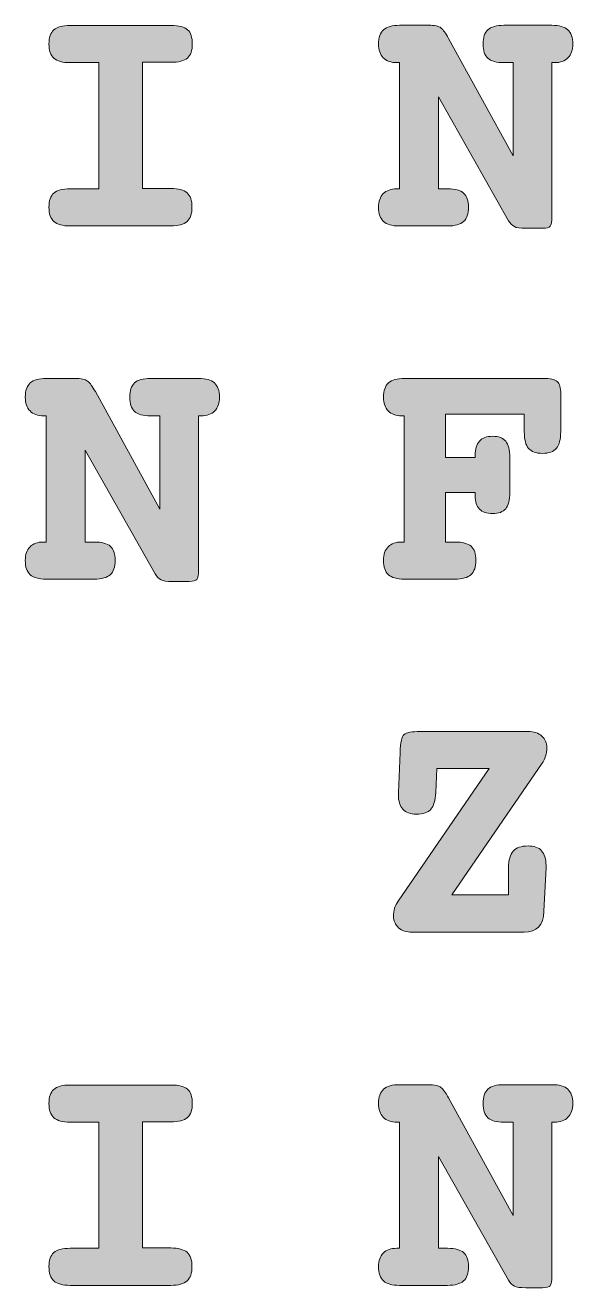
# Model space of a CAD drawing. Header units: inches. Extents: x 2 to 119, y -59 to -2.
# Drawn here: x 77.44 to 89.14, y -28.86 to -1.87 of the extents above; entities that cross this region are included whole.
import ezdxf

# ---------------------------------------------------------------- set-up
doc = ezdxf.new("R2010")
doc.units = ezdxf.units.IN
doc.header["$MEASUREMENT"] = 0
doc.layers.add('Ebene 1', color=7, linetype='Continuous')

# ---------------------------------------------------------------- blocks, each defined once
blk = doc.blocks.new('block 2')
at = {"layer": 'Ebene 1', "true_color": 0xffffff}
h = blk.add_hatch(color=7, dxfattribs=at)
h.dxf.hatch_style = 2
edge = h.paths.add_edge_path()
edge.add_spline(control_points=[(80.55, -1.875), (80.721, -1.875), (80.841, -1.905), (80.908, -1.965), (80.976, -2.026), (81.009, -2.127), (81.009, -2.269), (81.009, -2.409), (80.974, -2.509), (80.905, -2.569), (80.834, -2.63), (80.717, -2.66), (80.55, -2.66), (80.55, -2.66), (79.943, -2.66), (79.943, -2.66), (79.943, -2.66), (79.943, -5.358), (79.943, -5.358), (79.943, -5.358), (80.55, -5.358), (80.55, -5.358), (80.714, -5.358), (80.83, -5.389), (80.899, -5.45), (80.968, -5.512), (81.002, -5.614), (81.002, -5.756), (81.002, -5.896), (80.967, -5.998), (80.896, -6.062), (80.825, -6.126), (80.71, -6.158), (80.55, -6.158), (80.55, -6.158), (78.401, -6.158), (78.401, -6.158), (78.237, -6.158), (78.12, -6.126), (78.051, -6.064), (77.98, -6.001), (77.946, -5.899), (77.946, -5.756), (77.946, -5.616), (77.98, -5.516), (78.049, -5.456), (78.118, -5.396), (78.235, -5.366), (78.401, -5.366), (78.401, -5.366), (79.009, -5.366), (79.009, -5.366), (79.009, -5.366), (79.009, -2.667), (79.009, -2.667), (79.009, -2.667), (78.401, -2.667), (78.401, -2.667), (78.237, -2.667), (78.12, -2.636), (78.051, -2.573), (77.98, -2.51), (77.946, -2.409), (77.946, -2.269), (77.946, -2.129), (77.98, -2.028), (78.049, -1.967), (78.118, -1.905), (78.235, -1.875), (78.401, -1.875), (78.401, -1.875), (80.55, -1.875), (80.55, -1.875)], knot_values=[0, 0, 0, 0, 1, 1, 1, 2, 2, 2, 3, 3, 3, 4, 4, 4, 5, 5, 5, 6, 6, 6, 7, 7, 7, 8, 8, 8, 9, 9, 9, 10, 10, 10, 11, 11, 11, 12, 12, 12, 13, 13, 13, 14, 14, 14, 15, 15, 15, 16, 16, 16, 17, 17, 17, 18, 18, 18, 19, 19, 19, 20, 20, 20, 21, 21, 21, 22, 22, 22, 23, 23, 23, 24, 24, 24, 24], degree=3, periodic=1)
h = blk.add_hatch(color=7, dxfattribs=at)
h.dxf.hatch_style = 2
edge = h.paths.add_edge_path()
edge.add_spline(control_points=[(87.864, -4.66), (87.864, -4.66), (87.864, -2.667), (87.864, -2.667), (87.864, -2.667), (87.666, -2.667), (87.666, -2.667), (87.507, -2.667), (87.392, -2.636), (87.324, -2.573), (87.255, -2.51), (87.221, -2.409), (87.221, -2.269), (87.221, -2.129), (87.255, -2.027), (87.324, -1.963), (87.392, -1.9), (87.507, -1.868), (87.666, -1.868), (87.666, -1.868), (88.693, -1.868), (88.693, -1.868), (88.85, -1.868), (88.963, -1.9), (89.033, -1.963), (89.103, -2.027), (89.138, -2.129), (89.138, -2.269), (89.138, -2.397), (89.104, -2.495), (89.036, -2.564), (88.969, -2.633), (88.872, -2.667), (88.747, -2.667), (88.747, -2.667), (88.693, -2.667), (88.693, -2.667), (88.693, -2.667), (88.693, -5.952), (88.693, -5.952), (88.693, -6.065), (88.681, -6.136), (88.657, -6.165), (88.633, -6.194), (88.578, -6.208), (88.494, -6.208), (88.494, -6.208), (88.132, -6.208), (88.132, -6.208), (88.017, -6.208), (87.935, -6.196), (87.89, -6.172), (87.844, -6.148), (87.803, -6.106), (87.767, -6.046), (87.767, -6.046), (86.266, -3.401), (86.266, -3.401), (86.266, -3.401), (86.266, -5.366), (86.266, -5.366), (86.266, -5.366), (86.465, -5.366), (86.465, -5.366), (86.624, -5.366), (86.738, -5.396), (86.807, -5.458), (86.875, -5.519), (86.909, -5.619), (86.909, -5.756), (86.909, -5.899), (86.874, -6.001), (86.805, -6.064), (86.734, -6.126), (86.621, -6.158), (86.465, -6.158), (86.465, -6.158), (85.434, -6.158), (85.434, -6.158), (85.277, -6.158), (85.163, -6.126), (85.094, -6.064), (85.024, -6.001), (84.989, -5.899), (84.989, -5.756), (84.989, -5.631), (85.022, -5.534), (85.09, -5.467), (85.157, -5.399), (85.253, -5.366), (85.376, -5.366), (85.376, -5.366), (85.434, -5.366), (85.434, -5.366), (85.434, -5.366), (85.434, -2.667), (85.434, -2.667), (85.434, -2.667), (85.383, -2.667), (85.383, -2.667), (85.255, -2.667), (85.157, -2.633), (85.09, -2.564), (85.022, -2.495), (84.989, -2.397), (84.989, -2.269), (84.989, -2.129), (85.024, -2.027), (85.095, -1.963), (85.167, -1.9), (85.279, -1.868), (85.434, -1.868), (85.434, -1.868), (86.056, -1.868), (86.056, -1.868), (86.184, -1.868), (86.272, -1.887), (86.322, -1.925), (86.371, -1.964), (86.426, -2.039), (86.486, -2.15), (86.486, -2.15), (87.864, -4.66), (87.864, -4.66)], knot_values=[0, 0, 0, 0, 1, 1, 1, 2, 2, 2, 3, 3, 3, 4, 4, 4, 5, 5, 5, 6, 6, 6, 7, 7, 7, 8, 8, 8, 9, 9, 9, 10, 10, 10, 11, 11, 11, 12, 12, 12, 13, 13, 13, 14, 14, 14, 15, 15, 15, 16, 16, 16, 17, 17, 17, 18, 18, 18, 19, 19, 19, 20, 20, 20, 21, 21, 21, 22, 22, 22, 23, 23, 23, 24, 24, 24, 25, 25, 25, 26, 26, 26, 27, 27, 27, 28, 28, 28, 29, 29, 29, 30, 30, 30, 31, 31, 31, 32, 32, 32, 33, 33, 33, 34, 34, 34, 35, 35, 35, 36, 36, 36, 37, 37, 37, 38, 38, 38, 39, 39, 39, 40, 40, 40, 41, 41, 41, 41], degree=3, periodic=1)
h = blk.add_hatch(color=7, dxfattribs=at)
h.dxf.hatch_style = 2
edge = h.paths.add_edge_path()
edge.add_spline(control_points=[(80.315, -12.21), (80.315, -12.21), (80.315, -10.216), (80.315, -10.216), (80.315, -10.216), (80.116, -10.216), (80.116, -10.216), (79.957, -10.216), (79.843, -10.185), (79.774, -10.122), (79.706, -10.06), (79.671, -9.958), (79.671, -9.819), (79.671, -9.679), (79.706, -9.577), (79.774, -9.513), (79.843, -9.449), (79.957, -9.417), (80.116, -9.417), (80.116, -9.417), (81.144, -9.417), (81.144, -9.417), (81.3, -9.417), (81.413, -9.449), (81.483, -9.513), (81.553, -9.577), (81.588, -9.679), (81.588, -9.819), (81.588, -9.946), (81.554, -10.045), (81.487, -10.113), (81.419, -10.182), (81.323, -10.216), (81.197, -10.216), (81.197, -10.216), (81.144, -10.216), (81.144, -10.216), (81.144, -10.216), (81.144, -13.501), (81.144, -13.501), (81.144, -13.614), (81.131, -13.685), (81.107, -13.714), (81.083, -13.743), (81.029, -13.758), (80.945, -13.758), (80.945, -13.758), (80.583, -13.758), (80.583, -13.758), (80.467, -13.758), (80.386, -13.746), (80.34, -13.722), (80.294, -13.698), (80.253, -13.655), (80.218, -13.595), (80.218, -13.595), (78.716, -10.951), (78.716, -10.951), (78.716, -10.951), (78.716, -12.915), (78.716, -12.915), (78.716, -12.915), (78.915, -12.915), (78.915, -12.915), (79.075, -12.915), (79.188, -12.946), (79.257, -13.007), (79.325, -13.069), (79.36, -13.168), (79.36, -13.306), (79.36, -13.448), (79.325, -13.55), (79.255, -13.613), (79.185, -13.676), (79.072, -13.707), (78.915, -13.707), (78.915, -13.707), (77.884, -13.707), (77.884, -13.707), (77.728, -13.707), (77.614, -13.676), (77.544, -13.613), (77.474, -13.55), (77.44, -13.448), (77.44, -13.306), (77.44, -13.18), (77.473, -13.084), (77.541, -13.016), (77.608, -12.949), (77.703, -12.915), (77.826, -12.915), (77.826, -12.915), (77.884, -12.915), (77.884, -12.915), (77.884, -12.915), (77.884, -10.216), (77.884, -10.216), (77.884, -10.216), (77.834, -10.216), (77.834, -10.216), (77.706, -10.216), (77.608, -10.182), (77.541, -10.113), (77.473, -10.045), (77.44, -9.946), (77.44, -9.819), (77.44, -9.679), (77.475, -9.577), (77.546, -9.513), (77.617, -9.449), (77.73, -9.417), (77.884, -9.417), (77.884, -9.417), (78.506, -9.417), (78.506, -9.417), (78.634, -9.417), (78.722, -9.436), (78.772, -9.475), (78.822, -9.513), (78.876, -9.588), (78.937, -9.699), (78.937, -9.699), (80.315, -12.21), (80.315, -12.21)], knot_values=[0, 0, 0, 0, 1, 1, 1, 2, 2, 2, 3, 3, 3, 4, 4, 4, 5, 5, 5, 6, 6, 6, 7, 7, 7, 8, 8, 8, 9, 9, 9, 10, 10, 10, 11, 11, 11, 12, 12, 12, 13, 13, 13, 14, 14, 14, 15, 15, 15, 16, 16, 16, 17, 17, 17, 18, 18, 18, 19, 19, 19, 20, 20, 20, 21, 21, 21, 22, 22, 22, 23, 23, 23, 24, 24, 24, 25, 25, 25, 26, 26, 26, 27, 27, 27, 28, 28, 28, 29, 29, 29, 30, 30, 30, 31, 31, 31, 32, 32, 32, 33, 33, 33, 34, 34, 34, 35, 35, 35, 36, 36, 36, 37, 37, 37, 38, 38, 38, 39, 39, 39, 40, 40, 40, 41, 41, 41, 41], degree=3, periodic=1)
h = blk.add_hatch(color=7, dxfattribs=at)
h.dxf.hatch_style = 2
edge = h.paths.add_edge_path()
edge.add_spline(control_points=[(88.505, -9.417), (88.654, -9.417), (88.755, -9.439), (88.805, -9.484), (88.856, -9.529), (88.881, -9.617), (88.881, -9.75), (88.881, -9.75), (88.881, -10.56), (88.881, -10.56), (88.881, -10.722), (88.85, -10.839), (88.789, -10.911), (88.727, -10.983), (88.628, -11.019), (88.491, -11.019), (88.353, -11.019), (88.254, -10.984), (88.194, -10.913), (88.133, -10.842), (88.103, -10.724), (88.103, -10.56), (88.103, -10.56), (88.103, -10.18), (88.103, -10.18), (88.103, -10.18), (86.422, -10.18), (86.422, -10.18), (86.422, -10.18), (86.422, -11.106), (86.422, -11.106), (86.422, -11.106), (87.054, -11.106), (87.054, -11.106), (87.054, -11.106), (87.054, -11.063), (87.054, -11.063), (87.054, -10.928), (87.085, -10.826), (87.146, -10.757), (87.208, -10.688), (87.3, -10.654), (87.423, -10.654), (87.554, -10.654), (87.647, -10.69), (87.705, -10.761), (87.763, -10.832), (87.792, -10.947), (87.792, -11.106), (87.792, -11.106), (87.792, -11.855), (87.792, -11.855), (87.792, -12.017), (87.763, -12.132), (87.705, -12.202), (87.647, -12.272), (87.554, -12.307), (87.423, -12.307), (87.3, -12.307), (87.208, -12.275), (87.146, -12.211), (87.085, -12.148), (87.054, -12.05), (87.054, -11.92), (87.054, -11.92), (87.054, -11.855), (87.054, -11.855), (87.054, -11.855), (86.422, -11.855), (86.422, -11.855), (86.422, -11.855), (86.422, -12.915), (86.422, -12.915), (86.422, -12.915), (86.621, -12.915), (86.621, -12.915), (86.781, -12.915), (86.896, -12.946), (86.965, -13.007), (87.034, -13.069), (87.069, -13.168), (87.069, -13.306), (87.069, -13.448), (87.033, -13.55), (86.963, -13.613), (86.893, -13.676), (86.779, -13.707), (86.621, -13.707), (86.621, -13.707), (85.539, -13.707), (85.539, -13.707), (85.382, -13.707), (85.268, -13.676), (85.199, -13.613), (85.128, -13.55), (85.094, -13.448), (85.094, -13.306), (85.094, -13.18), (85.127, -13.084), (85.193, -13.016), (85.259, -12.949), (85.354, -12.915), (85.477, -12.915), (85.477, -12.915), (85.539, -12.915), (85.539, -12.915), (85.539, -12.915), (85.539, -10.216), (85.539, -10.216), (85.539, -10.216), (85.485, -10.216), (85.485, -10.216), (85.359, -10.216), (85.263, -10.182), (85.195, -10.113), (85.128, -10.045), (85.094, -9.946), (85.094, -9.819), (85.094, -9.679), (85.129, -9.577), (85.201, -9.513), (85.272, -9.449), (85.384, -9.417), (85.539, -9.417), (85.539, -9.417), (88.505, -9.417), (88.505, -9.417)], knot_values=[0, 0, 0, 0, 1, 1, 1, 2, 2, 2, 3, 3, 3, 4, 4, 4, 5, 5, 5, 6, 6, 6, 7, 7, 7, 8, 8, 8, 9, 9, 9, 10, 10, 10, 11, 11, 11, 12, 12, 12, 13, 13, 13, 14, 14, 14, 15, 15, 15, 16, 16, 16, 17, 17, 17, 18, 18, 18, 19, 19, 19, 20, 20, 20, 21, 21, 21, 22, 22, 22, 23, 23, 23, 24, 24, 24, 25, 25, 25, 26, 26, 26, 27, 27, 27, 28, 28, 28, 29, 29, 29, 30, 30, 30, 31, 31, 31, 32, 32, 32, 33, 33, 33, 34, 34, 34, 35, 35, 35, 36, 36, 36, 37, 37, 37, 38, 38, 38, 39, 39, 39, 40, 40, 40, 41, 41, 41, 42, 42, 42, 42], degree=3, periodic=1)
h = blk.add_hatch(color=7, dxfattribs=at)
h.dxf.hatch_style = 2
edge = h.paths.add_edge_path()
edge.add_spline(control_points=[(86.233, -17.759), (86.233, -17.759), (86.211, -18.272), (86.211, -18.272), (86.205, -18.439), (86.169, -18.557), (86.107, -18.627), (86.044, -18.697), (85.94, -18.732), (85.795, -18.732), (85.668, -18.732), (85.572, -18.697), (85.508, -18.627), (85.444, -18.557), (85.412, -18.453), (85.412, -18.316), (85.412, -18.316), (85.412, -18.272), (85.412, -18.272), (85.412, -18.272), (85.448, -17.415), (85.448, -17.415), (85.458, -17.2), (85.487, -17.072), (85.535, -17.03), (85.583, -16.988), (85.698, -16.966), (85.879, -16.966), (85.879, -16.966), (88.183, -16.966), (88.183, -16.966), (88.306, -16.966), (88.404, -16.998), (88.476, -17.062), (88.549, -17.126), (88.584, -17.21), (88.584, -17.314), (88.584, -17.374), (88.575, -17.434), (88.558, -17.493), (88.539, -17.552), (88.516, -17.602), (88.487, -17.643), (88.487, -17.643), (86.552, -20.457), (86.552, -20.457), (86.552, -20.457), (87.767, -20.457), (87.767, -20.457), (87.767, -20.457), (87.767, -19.871), (87.767, -19.871), (87.767, -19.712), (87.8, -19.596), (87.866, -19.522), (87.933, -19.449), (88.038, -19.412), (88.183, -19.412), (88.311, -19.412), (88.407, -19.446), (88.471, -19.515), (88.534, -19.584), (88.567, -19.688), (88.567, -19.828), (88.567, -19.828), (88.567, -19.871), (88.567, -19.871), (88.567, -19.871), (88.523, -20.804), (88.523, -20.804), (88.523, -20.804), (88.523, -20.815), (88.523, -20.815), (88.509, -21.109), (88.367, -21.257), (88.1, -21.257), (88.1, -21.257), (85.708, -21.257), (85.708, -21.257), (85.588, -21.257), (85.491, -21.225), (85.418, -21.161), (85.344, -21.097), (85.307, -21.013), (85.307, -20.909), (85.307, -20.854), (85.316, -20.799), (85.332, -20.745), (85.349, -20.691), (85.374, -20.639), (85.405, -20.591), (85.405, -20.591), (87.355, -17.759), (87.355, -17.759), (87.355, -17.759), (86.233, -17.759), (86.233, -17.759)], knot_values=[0, 0, 0, 0, 1, 1, 1, 2, 2, 2, 3, 3, 3, 4, 4, 4, 5, 5, 5, 6, 6, 6, 7, 7, 7, 8, 8, 8, 9, 9, 9, 10, 10, 10, 11, 11, 11, 12, 12, 12, 13, 13, 13, 14, 14, 14, 15, 15, 15, 16, 16, 16, 17, 17, 17, 18, 18, 18, 19, 19, 19, 20, 20, 20, 21, 21, 21, 22, 22, 22, 23, 23, 23, 24, 24, 24, 25, 25, 25, 26, 26, 26, 27, 27, 27, 28, 28, 28, 29, 29, 29, 30, 30, 30, 31, 31, 31, 32, 32, 32, 32], degree=3, periodic=1)
h = blk.add_hatch(color=7, dxfattribs=at)
h.dxf.hatch_style = 2
edge = h.paths.add_edge_path()
edge.add_spline(control_points=[(80.55, -24.523), (80.721, -24.523), (80.841, -24.554), (80.908, -24.613), (80.976, -24.674), (81.009, -24.775), (81.009, -24.917), (81.009, -25.058), (80.974, -25.157), (80.905, -25.218), (80.834, -25.278), (80.717, -25.308), (80.55, -25.308), (80.55, -25.308), (79.943, -25.308), (79.943, -25.308), (79.943, -25.308), (79.943, -28.007), (79.943, -28.007), (79.943, -28.007), (80.55, -28.007), (80.55, -28.007), (80.714, -28.007), (80.83, -28.038), (80.899, -28.099), (80.968, -28.161), (81.002, -28.263), (81.002, -28.404), (81.002, -28.545), (80.967, -28.646), (80.896, -28.71), (80.825, -28.774), (80.71, -28.806), (80.55, -28.806), (80.55, -28.806), (78.401, -28.806), (78.401, -28.806), (78.237, -28.806), (78.12, -28.775), (78.051, -28.712), (77.98, -28.649), (77.946, -28.547), (77.946, -28.404), (77.946, -28.265), (77.98, -28.165), (78.049, -28.104), (78.118, -28.044), (78.235, -28.014), (78.401, -28.014), (78.401, -28.014), (79.009, -28.014), (79.009, -28.014), (79.009, -28.014), (79.009, -25.316), (79.009, -25.316), (79.009, -25.316), (78.401, -25.316), (78.401, -25.316), (78.237, -25.316), (78.12, -25.284), (78.051, -25.221), (77.98, -25.159), (77.946, -25.058), (77.946, -24.917), (77.946, -24.778), (77.98, -24.677), (78.049, -24.616), (78.118, -24.554), (78.235, -24.523), (78.401, -24.523), (78.401, -24.523), (80.55, -24.523), (80.55, -24.523)], knot_values=[0, 0, 0, 0, 1, 1, 1, 2, 2, 2, 3, 3, 3, 4, 4, 4, 5, 5, 5, 6, 6, 6, 7, 7, 7, 8, 8, 8, 9, 9, 9, 10, 10, 10, 11, 11, 11, 12, 12, 12, 13, 13, 13, 14, 14, 14, 15, 15, 15, 16, 16, 16, 17, 17, 17, 18, 18, 18, 19, 19, 19, 20, 20, 20, 21, 21, 21, 22, 22, 22, 23, 23, 23, 24, 24, 24, 24], degree=3, periodic=1)
h = blk.add_hatch(color=7, dxfattribs=at)
h.dxf.hatch_style = 2
edge = h.paths.add_edge_path()
edge.add_spline(control_points=[(87.864, -27.309), (87.864, -27.309), (87.864, -25.316), (87.864, -25.316), (87.864, -25.316), (87.666, -25.316), (87.666, -25.316), (87.507, -25.316), (87.392, -25.284), (87.324, -25.221), (87.255, -25.159), (87.221, -25.058), (87.221, -24.917), (87.221, -24.778), (87.255, -24.676), (87.324, -24.612), (87.392, -24.548), (87.507, -24.516), (87.666, -24.516), (87.666, -24.516), (88.693, -24.516), (88.693, -24.516), (88.85, -24.516), (88.963, -24.548), (89.033, -24.612), (89.103, -24.676), (89.138, -24.778), (89.138, -24.917), (89.138, -25.045), (89.104, -25.144), (89.036, -25.212), (88.969, -25.281), (88.872, -25.316), (88.747, -25.316), (88.747, -25.316), (88.693, -25.316), (88.693, -25.316), (88.693, -25.316), (88.693, -28.6), (88.693, -28.6), (88.693, -28.713), (88.681, -28.784), (88.657, -28.813), (88.633, -28.842), (88.578, -28.857), (88.494, -28.857), (88.494, -28.857), (88.132, -28.857), (88.132, -28.857), (88.017, -28.857), (87.935, -28.845), (87.89, -28.821), (87.844, -28.797), (87.803, -28.754), (87.767, -28.694), (87.767, -28.694), (86.266, -26.05), (86.266, -26.05), (86.266, -26.05), (86.266, -28.014), (86.266, -28.014), (86.266, -28.014), (86.465, -28.014), (86.465, -28.014), (86.624, -28.014), (86.738, -28.045), (86.807, -28.106), (86.875, -28.168), (86.909, -28.267), (86.909, -28.404), (86.909, -28.547), (86.874, -28.649), (86.805, -28.712), (86.734, -28.775), (86.621, -28.806), (86.465, -28.806), (86.465, -28.806), (85.434, -28.806), (85.434, -28.806), (85.277, -28.806), (85.163, -28.775), (85.094, -28.712), (85.024, -28.649), (84.989, -28.547), (84.989, -28.404), (84.989, -28.279), (85.022, -28.183), (85.09, -28.115), (85.157, -28.048), (85.253, -28.014), (85.376, -28.014), (85.376, -28.014), (85.434, -28.014), (85.434, -28.014), (85.434, -28.014), (85.434, -25.316), (85.434, -25.316), (85.434, -25.316), (85.383, -25.316), (85.383, -25.316), (85.255, -25.316), (85.157, -25.281), (85.09, -25.212), (85.022, -25.144), (84.989, -25.045), (84.989, -24.917), (84.989, -24.778), (85.024, -24.676), (85.095, -24.612), (85.167, -24.548), (85.279, -24.516), (85.434, -24.516), (85.434, -24.516), (86.056, -24.516), (86.056, -24.516), (86.184, -24.516), (86.272, -24.535), (86.322, -24.574), (86.371, -24.612), (86.426, -24.687), (86.486, -24.798), (86.486, -24.798), (87.864, -27.309), (87.864, -27.309)], knot_values=[0, 0, 0, 0, 1, 1, 1, 2, 2, 2, 3, 3, 3, 4, 4, 4, 5, 5, 5, 6, 6, 6, 7, 7, 7, 8, 8, 8, 9, 9, 9, 10, 10, 10, 11, 11, 11, 12, 12, 12, 13, 13, 13, 14, 14, 14, 15, 15, 15, 16, 16, 16, 17, 17, 17, 18, 18, 18, 19, 19, 19, 20, 20, 20, 21, 21, 21, 22, 22, 22, 23, 23, 23, 24, 24, 24, 25, 25, 25, 26, 26, 26, 27, 27, 27, 28, 28, 28, 29, 29, 29, 30, 30, 30, 31, 31, 31, 32, 32, 32, 33, 33, 33, 34, 34, 34, 35, 35, 35, 36, 36, 36, 37, 37, 37, 38, 38, 38, 39, 39, 39, 40, 40, 40, 41, 41, 41, 41], degree=3, periodic=1)
at = {"layer": 'Ebene 1', "lineweight": 0}
for points, knots in [([(80.55, -1.875), (80.721, -1.875), (80.841, -1.905), (80.908, -1.965), (80.976, -2.026), (81.009, -2.127), (81.009, -2.269), (81.009, -2.409), (80.974, -2.509), (80.905, -2.569), (80.834, -2.63), (80.717, -2.66), (80.55, -2.66), (80.55, -2.66), (79.943, -2.66), (79.943, -2.66), (79.943, -2.66), (79.943, -5.358), (79.943, -5.358), (79.943, -5.358), (80.55, -5.358), (80.55, -5.358), (80.714, -5.358), (80.83, -5.389), (80.899, -5.45), (80.968, -5.512), (81.002, -5.614), (81.002, -5.756), (81.002, -5.896), (80.967, -5.998), (80.896, -6.062), (80.825, -6.126), (80.71, -6.158), (80.55, -6.158), (80.55, -6.158), (78.401, -6.158), (78.401, -6.158), (78.237, -6.158), (78.12, -6.126), (78.051, -6.064), (77.98, -6.001), (77.946, -5.899), (77.946, -5.756), (77.946, -5.616), (77.98, -5.516), (78.049, -5.456), (78.118, -5.396), (78.235, -5.366), (78.401, -5.366), (78.401, -5.366), (79.009, -5.366), (79.009, -5.366), (79.009, -5.366), (79.009, -2.667), (79.009, -2.667), (79.009, -2.667), (78.401, -2.667), (78.401, -2.667), (78.237, -2.667), (78.12, -2.636), (78.051, -2.573), (77.98, -2.51), (77.946, -2.409), (77.946, -2.269), (77.946, -2.129), (77.98, -2.028), (78.049, -1.967), (78.118, -1.905), (78.235, -1.875), (78.401, -1.875), (78.401, -1.875), (80.55, -1.875), (80.55, -1.875)], [0, 0, 0, 0, 1, 1, 1, 2, 2, 2, 3, 3, 3, 4, 4, 4, 5, 5, 5, 6, 6, 6, 7, 7, 7, 8, 8, 8, 9, 9, 9, 10, 10, 10, 11, 11, 11, 12, 12, 12, 13, 13, 13, 14, 14, 14, 15, 15, 15, 16, 16, 16, 17, 17, 17, 18, 18, 18, 19, 19, 19, 20, 20, 20, 21, 21, 21, 22, 22, 22, 23, 23, 23, 24, 24, 24, 24]), ([(87.864, -4.66), (87.864, -4.66), (87.864, -2.667), (87.864, -2.667), (87.864, -2.667), (87.666, -2.667), (87.666, -2.667), (87.507, -2.667), (87.392, -2.636), (87.324, -2.573), (87.255, -2.51), (87.221, -2.409), (87.221, -2.269), (87.221, -2.129), (87.255, -2.027), (87.324, -1.963), (87.392, -1.9), (87.507, -1.868), (87.666, -1.868), (87.666, -1.868), (88.693, -1.868), (88.693, -1.868), (88.85, -1.868), (88.963, -1.9), (89.033, -1.963), (89.103, -2.027), (89.138, -2.129), (89.138, -2.269), (89.138, -2.397), (89.104, -2.495), (89.036, -2.564), (88.969, -2.633), (88.872, -2.667), (88.747, -2.667), (88.747, -2.667), (88.693, -2.667), (88.693, -2.667), (88.693, -2.667), (88.693, -5.952), (88.693, -5.952), (88.693, -6.065), (88.681, -6.136), (88.657, -6.165), (88.633, -6.194), (88.578, -6.208), (88.494, -6.208), (88.494, -6.208), (88.132, -6.208), (88.132, -6.208), (88.017, -6.208), (87.935, -6.196), (87.89, -6.172), (87.844, -6.148), (87.803, -6.106), (87.767, -6.046), (87.767, -6.046), (86.266, -3.401), (86.266, -3.401), (86.266, -3.401), (86.266, -5.366), (86.266, -5.366), (86.266, -5.366), (86.465, -5.366), (86.465, -5.366), (86.624, -5.366), (86.738, -5.396), (86.807, -5.458), (86.875, -5.519), (86.909, -5.619), (86.909, -5.756), (86.909, -5.899), (86.874, -6.001), (86.805, -6.064), (86.734, -6.126), (86.621, -6.158), (86.465, -6.158), (86.465, -6.158), (85.434, -6.158), (85.434, -6.158), (85.277, -6.158), (85.163, -6.126), (85.094, -6.064), (85.024, -6.001), (84.989, -5.899), (84.989, -5.756), (84.989, -5.631), (85.022, -5.534), (85.09, -5.467), (85.157, -5.399), (85.253, -5.366), (85.376, -5.366), (85.376, -5.366), (85.434, -5.366), (85.434, -5.366), (85.434, -5.366), (85.434, -2.667), (85.434, -2.667), (85.434, -2.667), (85.383, -2.667), (85.383, -2.667), (85.255, -2.667), (85.157, -2.633), (85.09, -2.564), (85.022, -2.495), (84.989, -2.397), (84.989, -2.269), (84.989, -2.129), (85.024, -2.027), (85.095, -1.963), (85.167, -1.9), (85.279, -1.868), (85.434, -1.868), (85.434, -1.868), (86.056, -1.868), (86.056, -1.868), (86.184, -1.868), (86.272, -1.887), (86.322, -1.925), (86.371, -1.964), (86.426, -2.039), (86.486, -2.15), (86.486, -2.15), (87.864, -4.66), (87.864, -4.66)], [0, 0, 0, 0, 1, 1, 1, 2, 2, 2, 3, 3, 3, 4, 4, 4, 5, 5, 5, 6, 6, 6, 7, 7, 7, 8, 8, 8, 9, 9, 9, 10, 10, 10, 11, 11, 11, 12, 12, 12, 13, 13, 13, 14, 14, 14, 15, 15, 15, 16, 16, 16, 17, 17, 17, 18, 18, 18, 19, 19, 19, 20, 20, 20, 21, 21, 21, 22, 22, 22, 23, 23, 23, 24, 24, 24, 25, 25, 25, 26, 26, 26, 27, 27, 27, 28, 28, 28, 29, 29, 29, 30, 30, 30, 31, 31, 31, 32, 32, 32, 33, 33, 33, 34, 34, 34, 35, 35, 35, 36, 36, 36, 37, 37, 37, 38, 38, 38, 39, 39, 39, 40, 40, 40, 41, 41, 41, 41]), ([(80.315, -12.21), (80.315, -12.21), (80.315, -10.216), (80.315, -10.216), (80.315, -10.216), (80.116, -10.216), (80.116, -10.216), (79.957, -10.216), (79.843, -10.185), (79.774, -10.122), (79.706, -10.06), (79.671, -9.958), (79.671, -9.819), (79.671, -9.679), (79.706, -9.577), (79.774, -9.513), (79.843, -9.449), (79.957, -9.417), (80.116, -9.417), (80.116, -9.417), (81.144, -9.417), (81.144, -9.417), (81.3, -9.417), (81.413, -9.449), (81.483, -9.513), (81.553, -9.577), (81.588, -9.679), (81.588, -9.819), (81.588, -9.946), (81.554, -10.045), (81.487, -10.113), (81.419, -10.182), (81.323, -10.216), (81.197, -10.216), (81.197, -10.216), (81.144, -10.216), (81.144, -10.216), (81.144, -10.216), (81.144, -13.501), (81.144, -13.501), (81.144, -13.614), (81.131, -13.685), (81.107, -13.714), (81.083, -13.743), (81.029, -13.758), (80.945, -13.758), (80.945, -13.758), (80.583, -13.758), (80.583, -13.758), (80.467, -13.758), (80.386, -13.746), (80.34, -13.722), (80.294, -13.698), (80.253, -13.655), (80.218, -13.595), (80.218, -13.595), (78.716, -10.951), (78.716, -10.951), (78.716, -10.951), (78.716, -12.915), (78.716, -12.915), (78.716, -12.915), (78.915, -12.915), (78.915, -12.915), (79.075, -12.915), (79.188, -12.946), (79.257, -13.007), (79.325, -13.069), (79.36, -13.168), (79.36, -13.306), (79.36, -13.448), (79.325, -13.55), (79.255, -13.613), (79.185, -13.676), (79.072, -13.707), (78.915, -13.707), (78.915, -13.707), (77.884, -13.707), (77.884, -13.707), (77.728, -13.707), (77.614, -13.676), (77.544, -13.613), (77.474, -13.55), (77.44, -13.448), (77.44, -13.306), (77.44, -13.18), (77.473, -13.084), (77.541, -13.016), (77.608, -12.949), (77.703, -12.915), (77.826, -12.915), (77.826, -12.915), (77.884, -12.915), (77.884, -12.915), (77.884, -12.915), (77.884, -10.216), (77.884, -10.216), (77.884, -10.216), (77.834, -10.216), (77.834, -10.216), (77.706, -10.216), (77.608, -10.182), (77.541, -10.113), (77.473, -10.045), (77.44, -9.946), (77.44, -9.819), (77.44, -9.679), (77.475, -9.577), (77.546, -9.513), (77.617, -9.449), (77.73, -9.417), (77.884, -9.417), (77.884, -9.417), (78.506, -9.417), (78.506, -9.417), (78.634, -9.417), (78.722, -9.436), (78.772, -9.475), (78.822, -9.513), (78.876, -9.588), (78.937, -9.699), (78.937, -9.699), (80.315, -12.21), (80.315, -12.21)], [0, 0, 0, 0, 1, 1, 1, 2, 2, 2, 3, 3, 3, 4, 4, 4, 5, 5, 5, 6, 6, 6, 7, 7, 7, 8, 8, 8, 9, 9, 9, 10, 10, 10, 11, 11, 11, 12, 12, 12, 13, 13, 13, 14, 14, 14, 15, 15, 15, 16, 16, 16, 17, 17, 17, 18, 18, 18, 19, 19, 19, 20, 20, 20, 21, 21, 21, 22, 22, 22, 23, 23, 23, 24, 24, 24, 25, 25, 25, 26, 26, 26, 27, 27, 27, 28, 28, 28, 29, 29, 29, 30, 30, 30, 31, 31, 31, 32, 32, 32, 33, 33, 33, 34, 34, 34, 35, 35, 35, 36, 36, 36, 37, 37, 37, 38, 38, 38, 39, 39, 39, 40, 40, 40, 41, 41, 41, 41]), ([(88.505, -9.417), (88.654, -9.417), (88.755, -9.439), (88.805, -9.484), (88.856, -9.529), (88.881, -9.617), (88.881, -9.75), (88.881, -9.75), (88.881, -10.56), (88.881, -10.56), (88.881, -10.722), (88.85, -10.839), (88.789, -10.911), (88.727, -10.983), (88.628, -11.019), (88.491, -11.019), (88.353, -11.019), (88.254, -10.984), (88.194, -10.913), (88.133, -10.842), (88.103, -10.724), (88.103, -10.56), (88.103, -10.56), (88.103, -10.18), (88.103, -10.18), (88.103, -10.18), (86.422, -10.18), (86.422, -10.18), (86.422, -10.18), (86.422, -11.106), (86.422, -11.106), (86.422, -11.106), (87.054, -11.106), (87.054, -11.106), (87.054, -11.106), (87.054, -11.063), (87.054, -11.063), (87.054, -10.928), (87.085, -10.826), (87.146, -10.757), (87.208, -10.688), (87.3, -10.654), (87.423, -10.654), (87.554, -10.654), (87.647, -10.69), (87.705, -10.761), (87.763, -10.832), (87.792, -10.947), (87.792, -11.106), (87.792, -11.106), (87.792, -11.855), (87.792, -11.855), (87.792, -12.017), (87.763, -12.132), (87.705, -12.202), (87.647, -12.272), (87.554, -12.307), (87.423, -12.307), (87.3, -12.307), (87.208, -12.275), (87.146, -12.211), (87.085, -12.148), (87.054, -12.05), (87.054, -11.92), (87.054, -11.92), (87.054, -11.855), (87.054, -11.855), (87.054, -11.855), (86.422, -11.855), (86.422, -11.855), (86.422, -11.855), (86.422, -12.915), (86.422, -12.915), (86.422, -12.915), (86.621, -12.915), (86.621, -12.915), (86.781, -12.915), (86.896, -12.946), (86.965, -13.007), (87.034, -13.069), (87.069, -13.168), (87.069, -13.306), (87.069, -13.448), (87.033, -13.55), (86.963, -13.613), (86.893, -13.676), (86.779, -13.707), (86.621, -13.707), (86.621, -13.707), (85.539, -13.707), (85.539, -13.707), (85.382, -13.707), (85.268, -13.676), (85.199, -13.613), (85.128, -13.55), (85.094, -13.448), (85.094, -13.306), (85.094, -13.18), (85.127, -13.084), (85.193, -13.016), (85.259, -12.949), (85.354, -12.915), (85.477, -12.915), (85.477, -12.915), (85.539, -12.915), (85.539, -12.915), (85.539, -12.915), (85.539, -10.216), (85.539, -10.216), (85.539, -10.216), (85.485, -10.216), (85.485, -10.216), (85.359, -10.216), (85.263, -10.182), (85.195, -10.113), (85.128, -10.045), (85.094, -9.946), (85.094, -9.819), (85.094, -9.679), (85.129, -9.577), (85.201, -9.513), (85.272, -9.449), (85.384, -9.417), (85.539, -9.417), (85.539, -9.417), (88.505, -9.417), (88.505, -9.417)], [0, 0, 0, 0, 1, 1, 1, 2, 2, 2, 3, 3, 3, 4, 4, 4, 5, 5, 5, 6, 6, 6, 7, 7, 7, 8, 8, 8, 9, 9, 9, 10, 10, 10, 11, 11, 11, 12, 12, 12, 13, 13, 13, 14, 14, 14, 15, 15, 15, 16, 16, 16, 17, 17, 17, 18, 18, 18, 19, 19, 19, 20, 20, 20, 21, 21, 21, 22, 22, 22, 23, 23, 23, 24, 24, 24, 25, 25, 25, 26, 26, 26, 27, 27, 27, 28, 28, 28, 29, 29, 29, 30, 30, 30, 31, 31, 31, 32, 32, 32, 33, 33, 33, 34, 34, 34, 35, 35, 35, 36, 36, 36, 37, 37, 37, 38, 38, 38, 39, 39, 39, 40, 40, 40, 41, 41, 41, 42, 42, 42, 42]), ([(86.233, -17.759), (86.233, -17.759), (86.211, -18.272), (86.211, -18.272), (86.205, -18.439), (86.169, -18.557), (86.107, -18.627), (86.044, -18.697), (85.94, -18.732), (85.795, -18.732), (85.668, -18.732), (85.572, -18.697), (85.508, -18.627), (85.444, -18.557), (85.412, -18.453), (85.412, -18.316), (85.412, -18.316), (85.412, -18.272), (85.412, -18.272), (85.412, -18.272), (85.448, -17.415), (85.448, -17.415), (85.458, -17.2), (85.487, -17.072), (85.535, -17.03), (85.583, -16.988), (85.698, -16.966), (85.879, -16.966), (85.879, -16.966), (88.183, -16.966), (88.183, -16.966), (88.306, -16.966), (88.404, -16.998), (88.476, -17.062), (88.549, -17.126), (88.584, -17.21), (88.584, -17.314), (88.584, -17.374), (88.575, -17.434), (88.558, -17.493), (88.539, -17.552), (88.516, -17.602), (88.487, -17.643), (88.487, -17.643), (86.552, -20.457), (86.552, -20.457), (86.552, -20.457), (87.767, -20.457), (87.767, -20.457), (87.767, -20.457), (87.767, -19.871), (87.767, -19.871), (87.767, -19.712), (87.8, -19.596), (87.866, -19.522), (87.933, -19.449), (88.038, -19.412), (88.183, -19.412), (88.311, -19.412), (88.407, -19.446), (88.471, -19.515), (88.534, -19.584), (88.567, -19.688), (88.567, -19.828), (88.567, -19.828), (88.567, -19.871), (88.567, -19.871), (88.567, -19.871), (88.523, -20.804), (88.523, -20.804), (88.523, -20.804), (88.523, -20.815), (88.523, -20.815), (88.509, -21.109), (88.367, -21.257), (88.1, -21.257), (88.1, -21.257), (85.708, -21.257), (85.708, -21.257), (85.588, -21.257), (85.491, -21.225), (85.418, -21.161), (85.344, -21.097), (85.307, -21.013), (85.307, -20.909), (85.307, -20.854), (85.316, -20.799), (85.332, -20.745), (85.349, -20.691), (85.374, -20.639), (85.405, -20.591), (85.405, -20.591), (87.355, -17.759), (87.355, -17.759), (87.355, -17.759), (86.233, -17.759), (86.233, -17.759)], [0, 0, 0, 0, 1, 1, 1, 2, 2, 2, 3, 3, 3, 4, 4, 4, 5, 5, 5, 6, 6, 6, 7, 7, 7, 8, 8, 8, 9, 9, 9, 10, 10, 10, 11, 11, 11, 12, 12, 12, 13, 13, 13, 14, 14, 14, 15, 15, 15, 16, 16, 16, 17, 17, 17, 18, 18, 18, 19, 19, 19, 20, 20, 20, 21, 21, 21, 22, 22, 22, 23, 23, 23, 24, 24, 24, 25, 25, 25, 26, 26, 26, 27, 27, 27, 28, 28, 28, 29, 29, 29, 30, 30, 30, 31, 31, 31, 32, 32, 32, 32]), ([(80.55, -24.523), (80.721, -24.523), (80.841, -24.554), (80.908, -24.613), (80.976, -24.674), (81.009, -24.775), (81.009, -24.917), (81.009, -25.058), (80.974, -25.157), (80.905, -25.218), (80.834, -25.278), (80.717, -25.308), (80.55, -25.308), (80.55, -25.308), (79.943, -25.308), (79.943, -25.308), (79.943, -25.308), (79.943, -28.007), (79.943, -28.007), (79.943, -28.007), (80.55, -28.007), (80.55, -28.007), (80.714, -28.007), (80.83, -28.038), (80.899, -28.099), (80.968, -28.161), (81.002, -28.263), (81.002, -28.404), (81.002, -28.545), (80.967, -28.646), (80.896, -28.71), (80.825, -28.774), (80.71, -28.806), (80.55, -28.806), (80.55, -28.806), (78.401, -28.806), (78.401, -28.806), (78.237, -28.806), (78.12, -28.775), (78.051, -28.712), (77.98, -28.649), (77.946, -28.547), (77.946, -28.404), (77.946, -28.265), (77.98, -28.165), (78.049, -28.104), (78.118, -28.044), (78.235, -28.014), (78.401, -28.014), (78.401, -28.014), (79.009, -28.014), (79.009, -28.014), (79.009, -28.014), (79.009, -25.316), (79.009, -25.316), (79.009, -25.316), (78.401, -25.316), (78.401, -25.316), (78.237, -25.316), (78.12, -25.284), (78.051, -25.221), (77.98, -25.159), (77.946, -25.058), (77.946, -24.917), (77.946, -24.778), (77.98, -24.677), (78.049, -24.616), (78.118, -24.554), (78.235, -24.523), (78.401, -24.523), (78.401, -24.523), (80.55, -24.523), (80.55, -24.523)], [0, 0, 0, 0, 1, 1, 1, 2, 2, 2, 3, 3, 3, 4, 4, 4, 5, 5, 5, 6, 6, 6, 7, 7, 7, 8, 8, 8, 9, 9, 9, 10, 10, 10, 11, 11, 11, 12, 12, 12, 13, 13, 13, 14, 14, 14, 15, 15, 15, 16, 16, 16, 17, 17, 17, 18, 18, 18, 19, 19, 19, 20, 20, 20, 21, 21, 21, 22, 22, 22, 23, 23, 23, 24, 24, 24, 24]), ([(87.864, -27.309), (87.864, -27.309), (87.864, -25.316), (87.864, -25.316), (87.864, -25.316), (87.666, -25.316), (87.666, -25.316), (87.507, -25.316), (87.392, -25.284), (87.324, -25.221), (87.255, -25.159), (87.221, -25.058), (87.221, -24.917), (87.221, -24.778), (87.255, -24.676), (87.324, -24.612), (87.392, -24.548), (87.507, -24.516), (87.666, -24.516), (87.666, -24.516), (88.693, -24.516), (88.693, -24.516), (88.85, -24.516), (88.963, -24.548), (89.033, -24.612), (89.103, -24.676), (89.138, -24.778), (89.138, -24.917), (89.138, -25.045), (89.104, -25.144), (89.036, -25.212), (88.969, -25.281), (88.872, -25.316), (88.747, -25.316), (88.747, -25.316), (88.693, -25.316), (88.693, -25.316), (88.693, -25.316), (88.693, -28.6), (88.693, -28.6), (88.693, -28.713), (88.681, -28.784), (88.657, -28.813), (88.633, -28.842), (88.578, -28.857), (88.494, -28.857), (88.494, -28.857), (88.132, -28.857), (88.132, -28.857), (88.017, -28.857), (87.935, -28.845), (87.89, -28.821), (87.844, -28.797), (87.803, -28.754), (87.767, -28.694), (87.767, -28.694), (86.266, -26.05), (86.266, -26.05), (86.266, -26.05), (86.266, -28.014), (86.266, -28.014), (86.266, -28.014), (86.465, -28.014), (86.465, -28.014), (86.624, -28.014), (86.738, -28.045), (86.807, -28.106), (86.875, -28.168), (86.909, -28.267), (86.909, -28.404), (86.909, -28.547), (86.874, -28.649), (86.805, -28.712), (86.734, -28.775), (86.621, -28.806), (86.465, -28.806), (86.465, -28.806), (85.434, -28.806), (85.434, -28.806), (85.277, -28.806), (85.163, -28.775), (85.094, -28.712), (85.024, -28.649), (84.989, -28.547), (84.989, -28.404), (84.989, -28.279), (85.022, -28.183), (85.09, -28.115), (85.157, -28.048), (85.253, -28.014), (85.376, -28.014), (85.376, -28.014), (85.434, -28.014), (85.434, -28.014), (85.434, -28.014), (85.434, -25.316), (85.434, -25.316), (85.434, -25.316), (85.383, -25.316), (85.383, -25.316), (85.255, -25.316), (85.157, -25.281), (85.09, -25.212), (85.022, -25.144), (84.989, -25.045), (84.989, -24.917), (84.989, -24.778), (85.024, -24.676), (85.095, -24.612), (85.167, -24.548), (85.279, -24.516), (85.434, -24.516), (85.434, -24.516), (86.056, -24.516), (86.056, -24.516), (86.184, -24.516), (86.272, -24.535), (86.322, -24.574), (86.371, -24.612), (86.426, -24.687), (86.486, -24.798), (86.486, -24.798), (87.864, -27.309), (87.864, -27.309)], [0, 0, 0, 0, 1, 1, 1, 2, 2, 2, 3, 3, 3, 4, 4, 4, 5, 5, 5, 6, 6, 6, 7, 7, 7, 8, 8, 8, 9, 9, 9, 10, 10, 10, 11, 11, 11, 12, 12, 12, 13, 13, 13, 14, 14, 14, 15, 15, 15, 16, 16, 16, 17, 17, 17, 18, 18, 18, 19, 19, 19, 20, 20, 20, 21, 21, 21, 22, 22, 22, 23, 23, 23, 24, 24, 24, 25, 25, 25, 26, 26, 26, 27, 27, 27, 28, 28, 28, 29, 29, 29, 30, 30, 30, 31, 31, 31, 32, 32, 32, 33, 33, 33, 34, 34, 34, 35, 35, 35, 36, 36, 36, 37, 37, 37, 38, 38, 38, 39, 39, 39, 40, 40, 40, 41, 41, 41, 41])]:
    blk.add_open_spline(points, degree=3, knots=knots, dxfattribs=at)

msp = doc.modelspace()

# ---------------------------------------------------------------- block references
at = {"layer": 'Ebene 1'}
msp.add_blockref('block 2', (0, 0), dxfattribs=at)

doc.saveas('drawing.dxf')
